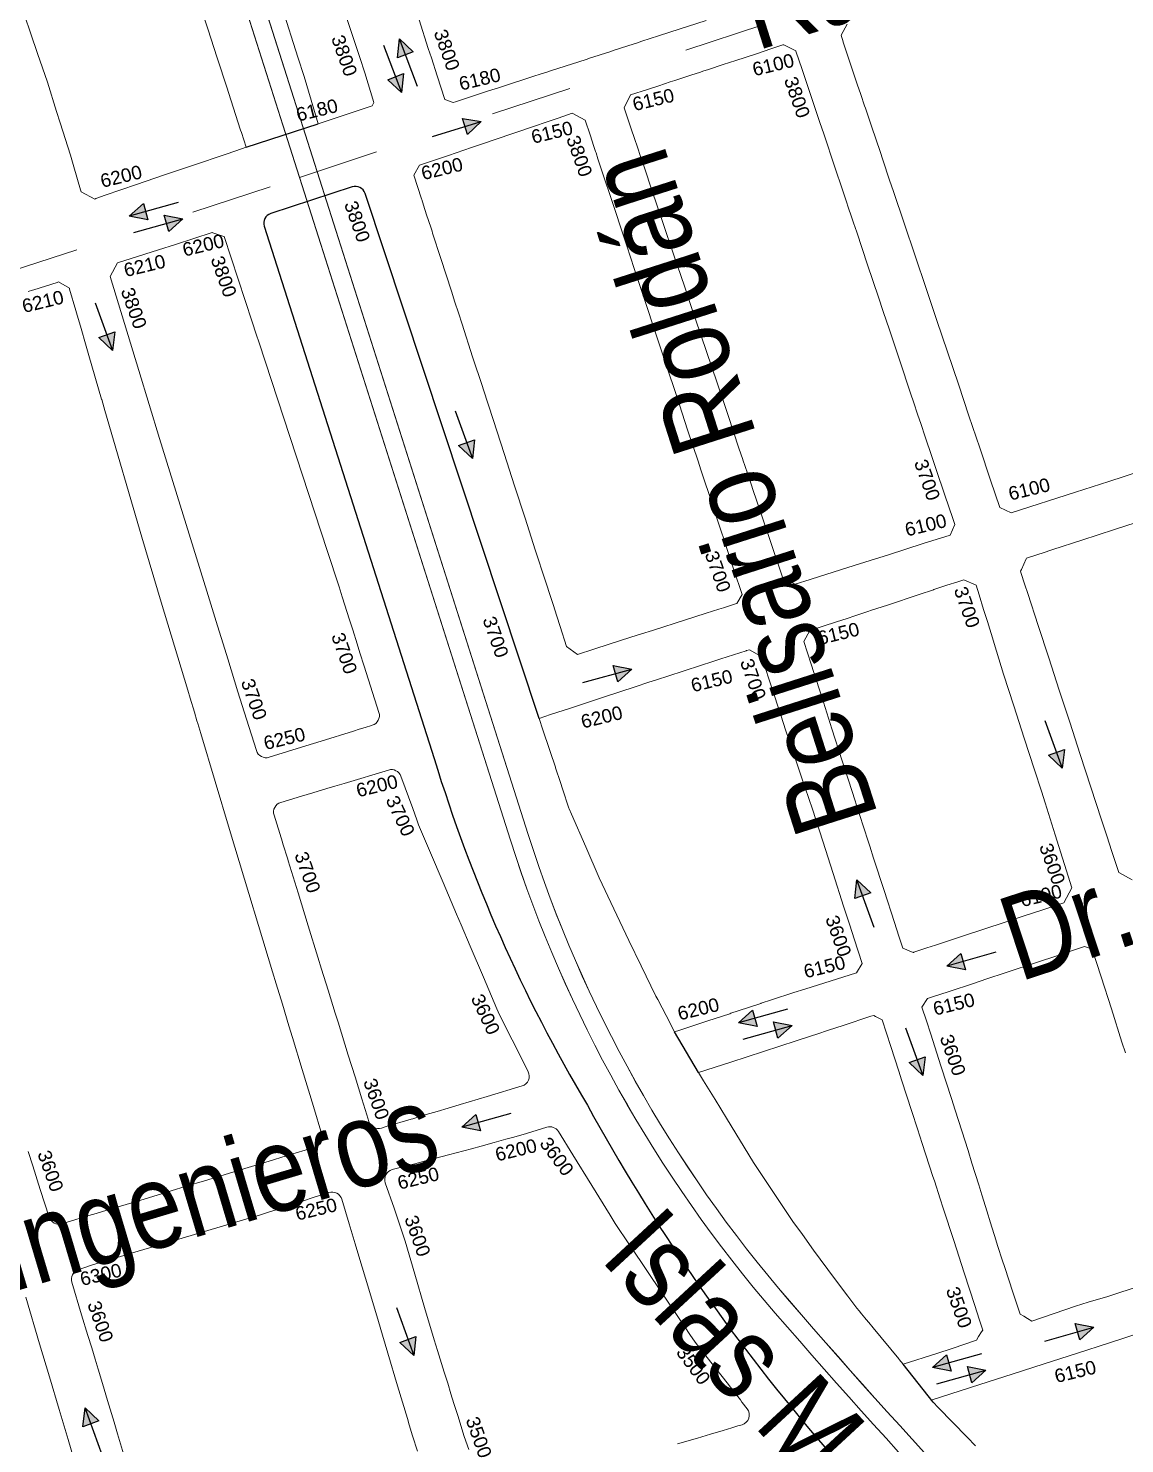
# Model space of a CAD drawing. Header units: millimetres. Extents: x 11558 to 23675, y 49449 to 61482.
# Drawn here: x 14689.2 to 15012.8, y 57110 to 57527.7 of the extents above; entities that cross this region are included whole.
import ezdxf

# ---------------------------------------------------------------- set-up
doc = ezdxf.new("R2010")
doc.units = ezdxf.units.MM
doc.linetypes.add('ACAD_ISO03W100', pattern=[30, 12, -18])
for name, color, linetype in [('0. plano base - nombres calles', 22, 'Continuous'), ('0. Plano Base - PLANO', 254, 'Continuous'), ('0. Plano base - sentido calles', 253, 'Continuous'), ('0. vias del tren', 252, 'VÍAS'), ('0.BARRIOS - DIVISIÓN', 12, 'ACAD_ISO03W100'), ('7. puesta en valor CC la lucila', 212, 'Continuous'), ('numeración', 7, 'Continuous')]:
    doc.layers.add(name, color=color, linetype=linetype)
doc.layers.get('7. puesta en valor CC la lucila').off()
doc.styles.get("Standard").update_dxf_attribs({"font": 'arial.ttf'})
doc.linetypes.add('VÍAS', pattern='A,0.15,[130,ltypeshp.shx,S=0.25,R=0,X=0,Y=0],0.15', length=0.3)

# ---------------------------------------------------------------- blocks, each defined once
blk = doc.blocks.new('MANZANAS')
at = {"layer": '0. Plano Base - PLANO', "color": 0, "linetype": 'VÍAS', "lineweight": 5, "ltscale": 4}
for points in [[(5633392.19, 6179345.26), (5633766.17, 6178972.83), (5633911.62, 6178827.98, 0.101414), (5634043.46, 6178741.38, 0.02134), (5634208.17, 6178683.79), (5634894.89, 6178561.57), (5635134.9, 6178519.11), (5635207, 6178505.64), (5635242.16, 6178496.03, -0.077062), (5635335.8, 6178454.16, 0.007448), (5635399.31, 6178414.39, -0.001689), (5635687.6, 6178238.47), (5636190.29, 6177920.23), (5636600.65, 6177660.36)], [(5633388.52, 6179341.14), (5633762.29, 6178968.93), (5633907.74, 6178824.08, 0.101414), (5634041.43, 6178736.27, 0.02138), (5634206.89, 6178678.43), (5634893.93, 6178556.15), (5635133.92, 6178513.7), (5635205.77, 6178500.27), (5635240.71, 6178490.73, -0.077062), (5635332.82, 6178449.54, 0.007448), (5635396.46, 6178409.69, -0.001689), (5635684.68, 6178233.8), (5636187.35, 6177915.58), (5636597.71, 6177655.71)]]:
    blk.add_lwpolyline(points, format="xyb", dxfattribs=at)
at = {"layer": '0. Plano Base - PLANO', "color": 0, "linetype": 'Continuous', "lineweight": 5}
for points in [[(5633711.67, 6179001.66), (5633718.11, 6178995.37), (5633724.52, 6178989.05), (5633731.26, 6178982.4), (5633732.18, 6178981.49), (5633740.48, 6178973.3), (5633740.99, 6178972.8), (5633744.26, 6178969.58), (5633742, 6178967.23), (5633739.72, 6178964.84), (5633737.37, 6178962.39), (5633735.24, 6178960.16), (5633732.71, 6178957.51), (5633726.68, 6178951.22), (5633720.63, 6178944.89), (5633717.22, 6178941.33), (5633713.89, 6178937.85), (5633711.92, 6178935.7), (5633711.64, 6178935.4), (5633707.13, 6178935.42), (5633706.7, 6178935.87), (5633701.82, 6178941), (5633699.38, 6178943.57), (5633692.25, 6178950.68), (5633689.76, 6178953.17), (5633683.36, 6178959.55), (5633676.89, 6178965.76), (5633663.81, 6178978.32)], [(5633847.46, 6179065.33), (5633839.57, 6179057.33), (5633837.1, 6179054.82), (5633833.46, 6179051.13), (5633832.54, 6179050.2), (5633830.44, 6179048.07), (5633827.23, 6179044.81), (5633826.7, 6179044.27), (5633821.88, 6179039.38), (5633821.56, 6179039.06), (5633821.32, 6179038.82), (5633815.2, 6179032.61), (5633813.6, 6179030.99), (5633813, 6179030.38), (5633811.3, 6179028.65), (5633809.94, 6179027.27), (5633807.53, 6179024.82), (5633805.49, 6179022.76), (5633802.28, 6179019.5), (5633800.1, 6179017.29), (5633798.08, 6179015.24), (5633796.62, 6179013.76), (5633792.87, 6179009.96), (5633792.41, 6179009.49), (5633789.75, 6179009.1), (5633784.59, 6179014.21), (5633780.61, 6179018.15), (5633778.5, 6179020.23), (5633772.19, 6179026.48)], [(5634022.51, 6179006.42), (5634015.58, 6178999.4), (5634008.35, 6178992.08), (5633994.34, 6178977.88), (5633990.59, 6178977.8), (5633984.49, 6178983.68), (5633977.22, 6178990.68), (5633970.08, 6178997.56), (5633963, 6179004.38), (5633955.74, 6179011.38), (5633948.69, 6179018.17), (5633941.49, 6179025.11), (5633934.19, 6179032.15), (5633926.9, 6179039.17), (5633919.8, 6179046.01), (5633917.24, 6179048.47), (5633912.65, 6179052.9), (5633910.84, 6179054.65), (5633905.32, 6179059.96), (5633901.06, 6179064.07), (5633900.54, 6179064.57), (5633898.06, 6179066.96), (5633895.7, 6179069.24), (5633890.74, 6179074.01), (5633888.99, 6179075.71), (5633888.09, 6179076.57), (5633886.32, 6179078.27), (5633885.97, 6179078.64), (5633885.32, 6179079.32), (5633884.85, 6179079.83), (5633884.87, 6179083.53)], [(5633746.41, 6179023.53), (5633761.86, 6179008.51), (5633765.19, 6179005.15), (5633771.65, 6178998.64), (5633771.65, 6178997.54), (5633759.93, 6178985.48), (5633749.78, 6178995.97), (5633745.52, 6179000.22), (5633734.72, 6179011.01), (5633734.51, 6179011.22), (5633727.3, 6179018.41), (5633727.3, 6179018.41)], [(5634075.94, 6178898.3), (5634071.41, 6178898.33), (5634066.75, 6178902.92), (5634063.25, 6178906.36), (5634059.71, 6178909.84), (5634052.53, 6178916.9), (5634045.26, 6178924.04), (5634038.11, 6178931.07), (5634031.07, 6178937.99), (5634023.92, 6178945.03), (5634016.71, 6178952.11), (5634009.63, 6178959.08), (5634007.71, 6178960.96), (5634005.01, 6178963.62), (5634004.72, 6178963.9), (5634004.69, 6178964.46), (5634004.51, 6178967.92), (5634004.5, 6178968.18), (5634008.51, 6178972.26), (5634009.53, 6178973.3), (5634010.21, 6178973.99), (5634016.49, 6178980.37), (5634023.63, 6178987.63), (5634030.56, 6178994.68)], [(5634133.46, 6178793.32), (5634126.26, 6178785.91), (5634121.84, 6178781.66), (5634119.08, 6178778.92), (5634109.64, 6178769.1), (5634108.18, 6178769.19), (5634106.91, 6178769.27), (5634105.66, 6178769.36), (5634100.79, 6178774.1), (5634095.31, 6178779.44), (5634093.58, 6178781.12), (5634090.63, 6178784.02), (5634088.25, 6178786.43), (5634086.42, 6178788.26), (5634081.94, 6178792.79), (5634079.44, 6178795.32), (5634077.21, 6178797.57), (5634072.52, 6178802.31), (5634069.78, 6178805.07), (5634065.48, 6178809.39), (5634060.9, 6178813.92), (5634058.32, 6178816.47), (5634051.39, 6178823.33), (5634051.12, 6178823.6), (5634044.17, 6178830.46), (5634041.24, 6178833.37), (5634038.17, 6178836.32), (5634038.52, 6178839.36), (5634039.35, 6178840.21), (5634043.19, 6178844.16), (5634048.43, 6178849.55), (5634051.38, 6178852.58), (5634055.31, 6178856.62), (5634062.33, 6178863.84), (5634066.52, 6178868.15), (5634072.52, 6178874.32), (5634074.93, 6178874.69), (5634081.01, 6178868.64), (5634088.05, 6178861.64), (5634095.35, 6178854.38), (5634097.66, 6178852.08)], [(5634111.92, 6178728.76), (5634108.54, 6178729.89), (5634096.93, 6178733.78), (5634094.85, 6178734.47), (5634094.11, 6178734.72), (5634104.69, 6178745.37), (5634111.77, 6178752.51), (5634118.76, 6178759.57), (5634125.82, 6178766.7), (5634132.98, 6178773.94), (5634139.91, 6178780.98)], [(5633842.94, 6178638.52), (5633852.96, 6178628.15), (5633860.03, 6178620.82), (5633866.97, 6178613.64), (5633873.41, 6178606.98), (5633880.05, 6178600.11), (5633886.99, 6178592.93), (5633888.21, 6178591.66), (5633894.16, 6178585.5), (5633901.1, 6178578.32), (5633907.25, 6178571.95), (5633906.99, 6178567.63), (5633897.65, 6178558.67), (5633890.49, 6178551.85), (5633883.27, 6178545.03)]]:
    blk.add_lwpolyline(points, dxfattribs=at)
for points in [[(5633950.71, 6178933.09), (5633947.49, 6178929.87), (5633943.22, 6178929.96), (5633937.01, 6178935.93), (5633928.58, 6178944.05), (5633923.51, 6178948.93), (5633921.34, 6178951.01), (5633916.88, 6178955.3), (5633916.77, 6178955.41), (5633914.22, 6178957.86), (5633906.96, 6178964.85), (5633899.63, 6178971.9), (5633892.54, 6178978.73), (5633885.3, 6178985.7), (5633882.67, 6178988.23), (5633877.93, 6178992.79), (5633870.92, 6178999.53), (5633863.62, 6179006.56), (5633856.35, 6179013.56), (5633851.37, 6179018.35), (5633849.04, 6179020.6), (5633846.52, 6179023.02), (5633845.04, 6179024.45), (5633842.37, 6179027.02), (5633837.86, 6179031.35), (5633837.83, 6179035.56), (5633841.48, 6179039.3), (5633843.92, 6179041.78), (5633846.42, 6179044.34), (5633847.4, 6179045.34), (5633850.92, 6179048.95), (5633852.99, 6179051.06), (5633853.49, 6179051.57), (5633854.76, 6179052.87), (5633857.91, 6179056.09), (5633860.68, 6179058.92), (5633864.92, 6179063.25), (5633868.53, 6179066.94), (5633870.91, 6179069.38), (5633871.07, 6179069.53), (5633875.09, 6179069.57), (5633875.13, 6179069.53), (5633879.22, 6179065.58), (5633881.07, 6179063.79), (5633886.43, 6179058.62), (5633888.62, 6179056.5), (5633891.13, 6179054.08), (5633893.69, 6179051.61), (5633901.09, 6179044.46), (5633906.21, 6179039.52), (5633908.41, 6179037.39), (5633910.5, 6179035.37), (5633911.82, 6179034.1), (5633913.55, 6179032.43), (5633915.71, 6179030.35), (5633922.95, 6179023.35), (5633930.19, 6179016.36), (5633933.43, 6179013.23), (5633937.53, 6179009.27), (5633944.48, 6179002.56), (5633951.68, 6178995.61), (5633953.89, 6178993.47), (5633956.39, 6178991.05), (5633958.71, 6178988.82), (5633961.26, 6178986.36), (5633966.13, 6178981.65), (5633968.81, 6178979.07), (5633974.53, 6178973.54), (5633979.78, 6178968.47), (5633981.12, 6178967.18), (5633981.35, 6178963.76), (5633975.49, 6178957.89), (5633967.88, 6178950.27), (5633963.86, 6178946.25), (5633960.35, 6178942.73), (5633952.82, 6178935.2)], [(5633903.61, 6178885.47), (5633900.01, 6178881.85), (5633896.1, 6178882.43), (5633891.71, 6178886.76), (5633889.39, 6178889.05), (5633886.85, 6178891.55), (5633885.27, 6178893.11), (5633881.7, 6178896.63), (5633874.76, 6178903.46), (5633867.72, 6178910.41), (5633860.58, 6178917.44), (5633853.44, 6178924.47), (5633846.19, 6178931.62), (5633839.17, 6178938.54), (5633838.67, 6178939.04), (5633832.07, 6178945.53), (5633824.9, 6178952.61), (5633822.37, 6178955.1), (5633820, 6178957.44), (5633817.6, 6178959.8), (5633810.41, 6178966.89), (5633804.77, 6178972.44), (5633804.37, 6178972.84), (5633803.49, 6178973.71), (5633800.7, 6178976.46), (5633798.57, 6178978.56), (5633797.32, 6178979.79), (5633797.19, 6178979.91), (5633792, 6178985.03), (5633791.96, 6178985.07), (5633792.11, 6178988.48), (5633798.31, 6178994.95), (5633803.32, 6179000.17), (5633805.21, 6179002.14), (5633812.19, 6179009.42), (5633817.1, 6179014.54), (5633819.17, 6179016.69), (5633822, 6179019.64), (5633825.05, 6179022.83), (5633829.36, 6179022.79), (5633832.66, 6179019.57), (5633835.23, 6179017.07), (5633836.37, 6179015.96), (5633836.63, 6179015.7), (5633837.95, 6179014.43), (5633840.64, 6179011.8), (5633847.92, 6179004.71), (5633855.12, 6178997.7), (5633857.34, 6178995.54), (5633862.37, 6178990.63), (5633869.52, 6178983.67), (5633876.69, 6178976.69), (5633883.86, 6178969.71), (5633890.92, 6178962.83), (5633898.32, 6178955.62), (5633905.29, 6178948.83), (5633907.2, 6178946.97), (5633909.65, 6178944.59), (5633912.71, 6178941.6), (5633914.3, 6178940.07), (5633916.86, 6178937.57), (5633919.77, 6178934.74), (5633921.3, 6178933.24), (5633922.38, 6178932.19), (5633925.16, 6178929.48), (5633926.7, 6178927.98), (5633929.48, 6178925.27), (5633934.99, 6178919.91), (5633934.78, 6178916.84), (5633934.71, 6178916.77), (5633931.89, 6178913.93), (5633930.91, 6178912.95), (5633928.1, 6178910.12), (5633921.14, 6178903.11), (5633918.86, 6178900.82), (5633916.42, 6178898.36), (5633914, 6178895.93), (5633911.67, 6178893.58), (5633906.96, 6178888.84)], [(5634028.43, 6178849.44), (5634025.19, 6178849.16), (5634022.5, 6178851.8), (5634019.47, 6178854.79), (5634012.4, 6178861.76), (5634005.25, 6178868.81), (5634002.6, 6178871.42), (5634001.97, 6178872.04), (5633998.16, 6178875.79), (5633991.97, 6178881.9), (5633991.02, 6178882.84), (5633983.79, 6178889.96), (5633976.78, 6178896.96), (5633969.75, 6178903.97), (5633964.34, 6178909.3), (5633962.55, 6178911.07), (5633957.49, 6178916.05), (5633957.54, 6178917.21), (5633957.64, 6178919.69), (5633963.43, 6178925.63), (5633965.71, 6178927.97), (5633967.39, 6178929.69), (5633970.23, 6178932.61), (5633971.03, 6178933.44), (5633974.45, 6178936.94), (5633981.36, 6178944.03), (5633984.44, 6178947.2), (5633984.54, 6178947.29), (5633987.37, 6178950.2), (5633989.75, 6178952.65), (5633991.06, 6178953.98), (5633994.94, 6178954.21), (5633997.05, 6178952.07), (5634000.27, 6178948.83), (5634000.69, 6178948.4), (5634002.87, 6178946.2), (5634007.09, 6178941.93), (5634007.61, 6178941.42), (5634014.3, 6178934.64), (5634021.21, 6178927.75), (5634028.42, 6178920.68), (5634035.41, 6178913.8), (5634040.12, 6178909.17), (5634042.69, 6178906.64), (5634049.69, 6178899.59), (5634061.21, 6178888.01), (5634061.17, 6178882.95), (5634055.99, 6178877.65), (5634054.77, 6178876.4), (5634052.34, 6178873.91), (5634050.38, 6178871.9), (5634047.13, 6178868.58), (5634045.09, 6178866.49), (5634038.33, 6178859.57), (5634033.32, 6178854.45), (5634031.43, 6178852.51), (5634028.59, 6178849.6), (5634028.51, 6178849.52)], [(5633977.96, 6178797.41), (5633976.72, 6178796.23), (5633975.23, 6178797.28), (5633974.61, 6178797.71), (5633967.98, 6178802.38), (5633967.06, 6178803.04), (5633959.04, 6178808.99), (5633952.36, 6178813.93), (5633944.18, 6178820.19), (5633936.06, 6178826.32), (5633928.42, 6178832.6), (5633920.18, 6178839.21), (5633918.87, 6178840.26), (5633918.66, 6178840.46), (5633914.37, 6178844.63), (5633913, 6178845.97), (5633912.95, 6178846.02), (5633909.67, 6178849.2), (5633909.59, 6178849.28), (5633906.07, 6178852.71), (5633900.76, 6178857.87), (5633899.17, 6178859.42), (5633898.71, 6178859.86), (5633901.13, 6178862.42), (5633905.44, 6178866.83), (5633912.46, 6178873.99), (5633919.73, 6178881.41), (5633922.3, 6178884.04), (5633924.37, 6178886.15), (5633926.63, 6178888.44), (5633933.73, 6178895.66), (5633936.46, 6178898.42), (5633938.16, 6178900.15), (5633943.65, 6178905.72), (5633943.77, 6178905.85), (5633944.38, 6178906.46), (5633948.6, 6178906.24), (5633950.92, 6178903.97), (5633953.92, 6178901.04), (5633955.67, 6178899.33), (5633961.08, 6178894.04), (5633961.75, 6178893.39), (5633964.78, 6178890.42), (5633966.94, 6178888.31), (5633968.01, 6178887.26), (5633969.06, 6178886.26), (5633975.4, 6178880.17), (5633982.6, 6178873.28), (5633989.68, 6178866.33), (5633996.77, 6178859.29), (5634003.95, 6178852.15), (5634005.93, 6178850.19), (5634008.14, 6178848), (5634011.11, 6178845.04), (5634016.57, 6178839.62), (5634016.41, 6178836.45), (5634005.09, 6178825.12), (5634002.71, 6178822.74), (5633997.82, 6178817.79), (5633995.59, 6178815.51), (5633995.51, 6178815.42), (5633990.57, 6178810.35), (5633989.01, 6178808.76), (5633988.74, 6178808.47), (5633983.97, 6178803.57)], [(5634089.26, 6178747.67), (5634081.86, 6178740.3), (5634080.21, 6178741), (5634079.94, 6178741.12), (5634068.99, 6178745.75), (5634067.19, 6178746.51), (5634066.08, 6178746.99), (5634065.56, 6178747.21), (5634064.08, 6178747.84), (5634063.05, 6178748.27), (5634062.11, 6178748.67), (5634058.14, 6178750.58), (5634052.22, 6178753.44), (5634042.87, 6178757.96), (5634037.83, 6178760.51), (5634033.58, 6178762.67), (5634023.96, 6178767.96), (5634015.21, 6178772.78), (5634002.11, 6178780.72), (5633996.59, 6178784.03), (5633991.01, 6178787.36), (5633988.53, 6178788.85), (5633995.64, 6178795.97), (5634002.74, 6178803.14), (5634009.83, 6178810.39), (5634013.19, 6178813.83), (5634014.35, 6178815.01), (5634016.86, 6178817.58), (5634020.07, 6178820.88), (5634026.03, 6178826.98), (5634026.68, 6178827.63), (5634027.31, 6178827.63), (5634029.52, 6178827.63), (5634035.44, 6178821.78), (5634040.83, 6178816.46), (5634042.74, 6178814.58), (5634049.79, 6178807.63), (5634053.58, 6178803.89), (5634056.84, 6178800.67), (5634064.09, 6178793.52), (5634065.08, 6178792.54), (5634069.06, 6178788.63), (5634071.11, 6178786.62), (5634078.29, 6178779.56), (5634085.43, 6178772.51), (5634092.61, 6178765.42), (5634095.65, 6178762.42), (5634098.02, 6178760.07), (5634097.98, 6178759.46), (5634097.85, 6178757.78), (5634097.76, 6178756.61), (5634092.52, 6178751.1)]]:
    blk.add_lwpolyline(points, close=True, dxfattribs=at)
at = {"layer": '0. Plano Base - PLANO', "color": 0}
for points in [[(5633744.26, 6178969.58), (5633759.93, 6178985.48)], [(5633988.53, 6178788.85), (5633976.72, 6178796.23)], [(5634094.85, 6178734.47), (5634081.86, 6178740.3)]]:
    blk.add_lwpolyline(points, dxfattribs=at)
blk.add_lwpolyline([(5633898.71, 6178859.86), (5633781.67, 6178973.65, 0.412887), (5633777.44, 6178973.6), (5633759.74, 6178955.56, 0.412236), (5633759.76, 6178951.33), (5633876.68, 6178835.06, 0.060236), (5633963.96, 6178765.14, 0.070733), (5633963.96, 6178765.14, 0.104102), (5634183.66, 6178676.34, 1.272188)], format="xyb", dxfattribs=at)
at = {"layer": '0. Plano Base - PLANO', "color": 0, "linetype": 'Continuous', "lineweight": 5}
for points in [[(5633855.91, 6178835.36), (5633855.74, 6178835.2), (5633854.32, 6178833.8), (5633853.05, 6178832.54), (5633851.78, 6178831.28), (5633844.73, 6178824.3), (5633841.33, 6178820.94), (5633833.25, 6178812.95, -0.412571), (5633829.02, 6178812.96), (5633822.14, 6178819.84), (5633816.16, 6178825.87), (5633809.02, 6178833.13), (5633806.92, 6178835.26), (5633801.87, 6178840.39), (5633794.38, 6178848.01), (5633761.18, 6178881.54), (5633746.54, 6178896.51), (5633726.24, 6178917.27), (5633726.32, 6178921.77), (5633735.28, 6178930.79), (5633738.98, 6178934.51), (5633747.02, 6178942.6), (5633747.21, 6178942.63), (5633750.57, 6178943.17), (5633750.64, 6178943.19), (5633769.59, 6178924.63), (5633772.27, 6178922.01), (5633774.26, 6178920.06), (5633820.33, 6178874.98), (5633828.38, 6178867.12), (5633830.57, 6178864.93), (5633835.63, 6178859.88), (5633837.82, 6178857.69), (5633840.87, 6178854.65), (5633842.84, 6178852.68), (5633845.75, 6178849.77), (5633855.92, 6178839.62, -0.416096)], [(5633870.38, 6178825.92), (5633877.83, 6178819.06), (5633880.4, 6178816.69), (5633881.6, 6178815.59), (5633888.52, 6178809.89), (5633895.85, 6178803.86), (5633903.67, 6178797.41), (5633906.35, 6178795.21), (5633911.6, 6178790.88), (5633919.3, 6178784.54), (5633927.12, 6178778.1), (5633928.62, 6178776.87), (5633935.34, 6178772.02), (5633938.48, 6178769.84), (5633943.89, 6178765.87, -0.464254), (5633944.2, 6178761.3), (5633936.51, 6178753.84), (5633930.51, 6178748.02), (5633929.36, 6178746.91), (5633927.84, 6178745.43), (5633925.4, 6178743.07), (5633923.02, 6178740.76), (5633920.04, 6178737.87), (5633919.72, 6178737.56), (5633914.18, 6178732.19), (5633913.1, 6178731.14, -0.411489), (5633908.88, 6178731.19), (5633907.5, 6178732.59), (5633904.01, 6178736.12), (5633901.61, 6178738.55), (5633899.24, 6178740.95), (5633894.53, 6178745.72), (5633887.34, 6178753), (5633885.41, 6178754.95), (5633880.44, 6178759.98), (5633875.82, 6178764.66), (5633873.21, 6178767.3), (5633866.43, 6178774.16), (5633859.25, 6178781.43), (5633852.32, 6178788.45), (5633851.99, 6178788.78), (5633848.65, 6178792.17), (5633848.26, 6178792.56), (5633842.42, 6178798.47, -0.416577), (5633842.46, 6178802.73), (5633847.05, 6178807.19), (5633849.55, 6178809.63), (5633852.6, 6178812.59), (5633854.4, 6178814.34), (5633856.42, 6178816.31), (5633866.25, 6178825.86, -0.398077)]]:
    blk.add_lwpolyline(points, format="xyb", close=True, dxfattribs=at)
for points in [[(5633706.84, 6178902.12), (5633707.77, 6178903.06), (5633708.08, 6178903.36), (5633713.17, 6178908.48), (5633713.46, 6178908.78), (5633717.12, 6178908.64), (5633717.34, 6178908.41), (5633721.89, 6178903.63), (5633722.34, 6178903.17), (5633725.71, 6178899.64), (5633728.94, 6178896.24), (5633731.44, 6178893.62), (5633740.7, 6178883.91), (5633740.77, 6178883.83), (5633743.11, 6178881.38), (5633769.99, 6178853.32), (5633783.89, 6178838.93), (5633802.81, 6178819.47), (5633804.55, 6178817.68), (5633807.55, 6178814.59), (5633809.38, 6178812.71), (5633809.98, 6178812.09), (5633812.11, 6178809.9), (5633832.72, 6178788.7), (5633836.51, 6178784.8), (5633863.36, 6178757.22), (5633865.92, 6178754.6), (5633870.32, 6178750.1), (5633874.96, 6178745.35), (5633877.48, 6178742.77), (5633884.42, 6178735.67), (5633892.34, 6178727.56), (5633898.38, 6178721.38, -0.413582), (5633898.33, 6178717.14), (5633891.93, 6178710.86), (5633888.21, 6178707.21), (5633881.2, 6178700.33), (5633873.98, 6178693.28), (5633869.94, 6178689.35), (5633866.59, 6178686.09), (5633859.64, 6178679.33), (5633852.38, 6178672.28), (5633850.04, 6178669.99), (5633848.43, 6178668.43), (5633845.5, 6178665.58), (5633842.43, 6178662.6, -0.408592), (5633838.23, 6178662.62), (5633832.17, 6178668.62), (5633826.94, 6178673.79), (5633823.78, 6178676.92)], [(5633979.72, 6178658.83), (5633976.75, 6178661.62), (5633972.2, 6178666.23), (5633969.57, 6178668.89), (5633967.44, 6178671.05), (5633965.16, 6178673.37), (5633962.74, 6178675.82), (5633958.09, 6178680.53), (5633955.78, 6178682.87), (5633948.85, 6178690.03), (5633941.74, 6178697.46), (5633934.74, 6178704.77), (5633927.33, 6178711.85), (5633921.56, 6178717.34, -0.436286), (5633921.61, 6178721.74), (5633926.98, 6178726.6), (5633929.37, 6178728.77), (5633931.49, 6178730.69), (5633934.31, 6178733.24), (5633939.51, 6178737.95), (5633941.65, 6178739.95), (5633944.59, 6178742.7), (5633947.17, 6178745.11), (5633948.98, 6178746.8), (5633951.83, 6178749.46), (5633956.26, 6178753.87, -0.342195), (5633959.91, 6178754.31), (5633966.88, 6178750.16), (5633975.96, 6178744.75), (5633984.82, 6178739.48), (5633986.79, 6178738.3), (5633987.3, 6178738), (5633993.98, 6178734.29), (5633999.49, 6178731.3), (5634003.23, 6178729.27), (5634012.51, 6178724.22), (5634019.57, 6178720.38), (5634021.98, 6178719.07), (5634024.35, 6178717.78), (5634031.25, 6178714.64), (5634038.28, 6178711.51), (5634041.23, 6178710.13), (5634044.07, 6178708.8), (5634044.79, 6178708.47), (5634044.94, 6178708.4), (5634047.08, 6178707.4, -0.5252), (5634047.89, 6178702.52), (5634046.97, 6178701.63), (5634045.62, 6178700.33), (5634043.69, 6178698.46), (5634040.94, 6178695.8), (5634038.02, 6178692.98), (5634033.64, 6178688.74)], [(5633892.71, 6178607.84), (5633885.63, 6178615.16), (5633883.11, 6178617.76), (5633878.5, 6178622.53), (5633874.83, 6178626.29), (5633871.76, 6178629.45), (5633869.54, 6178631.72), (5633867.14, 6178634.17), (5633864.49, 6178636.88), (5633859.99, 6178641.49), (5633853, 6178648.63, -0.40136), (5633852.96, 6178652.78), (5633855.84, 6178655.86), (5633857.53, 6178657.5), (5633859.99, 6178659.88), (5633861.48, 6178661.31), (5633862.99, 6178662.77), (5633866.15, 6178665.83), (5633873.65, 6178673.06), (5633880.82, 6178679.97), (5633885.07, 6178684.07), (5633888.03, 6178686.93), (5633893.29, 6178691.99), (5633895.01, 6178693.75), (5633897.58, 6178696.38), (5633898.33, 6178697.14), (5633900.6, 6178699.46), (5633900.7, 6178699.55), (5633902.37, 6178701.26), (5633903.04, 6178701.94), (5633904.3, 6178703.22), (5633908.14, 6178707.13, -0.421226), (5633912.43, 6178707.12), (5633917.74, 6178701.66), (5633922.02, 6178697.26), (5633924.65, 6178694.55), (5633931.73, 6178687.26), (5633938.63, 6178680.14), (5633941.6, 6178677.05), (5633945.45, 6178673.06), (5633952.4, 6178665.85), (5633959.44, 6178658.61), (5633960.78, 6178657.24), (5633963.13, 6178654.84), (5633966.5, 6178651.41)]]:
    blk.add_lwpolyline(points, format="xyb", dxfattribs=at)

msp = doc.modelspace()

# ---------------------------------------------------------------- hatches: boundary and pattern name
at = {"layer": '0. Plano base - sentido calles', "linetype": 'Continuous', "lineweight": 25, "ltscale": 2, "true_color": 0x1a1a1a}
h = msp.add_hatch(color=250, dxfattribs=at)
h.dxf.hatch_style = 1
h.paths.add_polyline_path([(14798.74, 57524.51), (14798.19, 57518.95), (14800.52, 57519.84)])
h.paths.add_polyline_path([(14798.74, 57524.51), (14800.52, 57519.84), (14802.86, 57520.73)])
h = msp.add_hatch(color=250, dxfattribs=at)
h.dxf.hatch_style = 1
h.paths.add_polyline_path([(14799.42, 57508.71), (14799.97, 57514.28), (14797.63, 57513.38)])
h.paths.add_polyline_path([(14799.42, 57508.71), (14797.63, 57513.38), (14795.3, 57512.49)])
h = msp.add_hatch(color=250, dxfattribs=at)
h.dxf.hatch_style = 1
h.paths.add_polyline_path([(14822.84, 57500.16), (14817.33, 57501.06), (14818.07, 57498.68)])
h.paths.add_polyline_path([(14822.84, 57500.16), (14818.07, 57498.68), (14818.81, 57496.29)])
h = msp.add_hatch(color=250, dxfattribs=at)
h.dxf.hatch_style = 1
h.paths.add_polyline_path([(14719.05, 57472.23), (14724.54, 57471.17), (14723.87, 57473.57)])
h.paths.add_polyline_path([(14719.05, 57472.23), (14723.87, 57473.57), (14723.2, 57475.98)])
h = msp.add_hatch(color=250, dxfattribs=at)
h.dxf.hatch_style = 1
h.paths.add_polyline_path([(14734.84, 57471.44), (14729.36, 57472.51), (14730.03, 57470.1)])
h.paths.add_polyline_path([(14734.84, 57471.44), (14730.03, 57470.1), (14730.7, 57467.69)])
h = msp.add_hatch(color=250, dxfattribs=at)
h.dxf.hatch_style = 1
h.paths.add_polyline_path([(14714.12, 57432.58), (14714.76, 57438.13), (14712.42, 57437.28)])
h.paths.add_polyline_path([(14714.12, 57432.58), (14712.42, 57437.28), (14710.07, 57436.43)])
h = msp.add_hatch(color=250, dxfattribs=at)
h.dxf.hatch_style = 1
h.paths.add_polyline_path([(14820.29, 57400.67), (14820.94, 57406.22), (14818.59, 57405.37)])
h.paths.add_polyline_path([(14820.29, 57400.67), (14818.59, 57405.37), (14816.24, 57404.51)])
h = msp.add_hatch(color=250, dxfattribs=at)
h.dxf.hatch_style = 1
h.paths.add_polyline_path([(14867.34, 57338.55), (14861.86, 57339.67), (14862.51, 57337.26)])
h.paths.add_polyline_path([(14867.34, 57338.55), (14862.51, 57337.26), (14863.16, 57334.84)])
h = msp.add_hatch(color=250, dxfattribs=at)
h.dxf.hatch_style = 1
h.paths.add_polyline_path([(14994.32, 57309.3), (14994.97, 57314.86), (14992.62, 57314)])
h.paths.add_polyline_path([(14994.32, 57309.3), (14992.62, 57314), (14990.27, 57313.15)])
h = msp.add_hatch(color=250, dxfattribs=at)
h.dxf.hatch_style = 1
h.paths.add_polyline_path([(14933.77, 57276.43), (14933.13, 57270.88), (14935.48, 57271.73)])
h.paths.add_polyline_path([(14933.77, 57276.43), (14935.48, 57271.73), (14937.83, 57272.59)])
h = msp.add_hatch(color=250, dxfattribs=at)
h.dxf.hatch_style = 1
h.paths.add_polyline_path([(14960.32, 57250.93), (14965.81, 57249.88), (14965.13, 57252.29)])
h.paths.add_polyline_path([(14960.32, 57250.93), (14965.13, 57252.29), (14964.46, 57254.69)])
h = msp.add_hatch(color=250, dxfattribs=at)
h.dxf.hatch_style = 1
h.paths.add_polyline_path([(14898.82, 57234.18), (14904.3, 57233.12), (14903.63, 57235.53)])
h.paths.add_polyline_path([(14898.82, 57234.18), (14903.63, 57235.53), (14902.96, 57237.93)])
h = msp.add_hatch(color=250, dxfattribs=at)
h.dxf.hatch_style = 1
h.paths.add_polyline_path([(14914.61, 57233.4), (14909.12, 57234.46), (14909.79, 57232.05)])
h.paths.add_polyline_path([(14914.61, 57233.4), (14909.79, 57232.05), (14910.46, 57229.64)])
h = msp.add_hatch(color=250, dxfattribs=at)
h.dxf.hatch_style = 1
h.paths.add_polyline_path([(14953.24, 57218.65), (14953.88, 57224.2), (14951.53, 57223.35)])
h.paths.add_polyline_path([(14953.24, 57218.65), (14951.53, 57223.35), (14949.18, 57222.49)])
h = msp.add_hatch(color=250, dxfattribs=at)
h.dxf.hatch_style = 1
h.paths.add_polyline_path([(14817.16, 57203.42), (14822.65, 57202.35), (14821.98, 57204.76)])
h.paths.add_polyline_path([(14817.16, 57203.42), (14821.98, 57204.76), (14821.31, 57207.17)])
h = msp.add_hatch(color=250, dxfattribs=at)
h.dxf.hatch_style = 1
h.paths.add_polyline_path([(15003.64, 57144.45), (14998.14, 57145.45), (14998.84, 57143.05)])
h.paths.add_polyline_path([(15003.64, 57144.45), (14998.84, 57143.05), (14999.54, 57140.65)])
h = msp.add_hatch(color=250, dxfattribs=at)
h.dxf.hatch_style = 1
h.paths.add_polyline_path([(14802.97, 57136.07), (14803.61, 57141.63), (14801.26, 57140.77)])
h.paths.add_polyline_path([(14802.97, 57136.07), (14801.26, 57140.77), (14798.91, 57139.92)])
h = msp.add_hatch(color=250, dxfattribs=at)
h.dxf.hatch_style = 1
h.paths.add_polyline_path([(14956.03, 57132.47), (14961.52, 57131.41), (14960.85, 57133.82)])
h.paths.add_polyline_path([(14956.03, 57132.47), (14960.85, 57133.82), (14960.18, 57136.22)])
h = msp.add_hatch(color=250, dxfattribs=at)
h.dxf.hatch_style = 1
h.paths.add_polyline_path([(14971.83, 57131.69), (14966.34, 57132.75), (14967.01, 57130.34)])
h.paths.add_polyline_path([(14971.83, 57131.69), (14967.01, 57130.34), (14967.68, 57127.93)])
h = msp.add_hatch(color=250, dxfattribs=at)
h.dxf.hatch_style = 1
h.paths.add_polyline_path([(14705.98, 57120.56), (14705.33, 57115.01), (14707.68, 57115.86)])
h.paths.add_polyline_path([(14705.98, 57120.56), (14707.68, 57115.86), (14710.03, 57116.72)])

# ---------------------------------------------------------------- linework, layer by layer
at = {"layer": '0. Plano base - sentido calles', "color": 250, "linetype": 'Continuous', "lineweight": 25, "ltscale": 2, "true_color": 0x1a1a1a}
for points in [[(14794.07, 57522.72), (14799.42, 57508.71), (14795.3, 57512.49), (14799.97, 57514.28), (14799.42, 57508.71)], [(14804.09, 57510.5), (14798.74, 57524.51), (14802.86, 57520.73), (14798.19, 57518.95), (14798.74, 57524.51)], [(14808.52, 57495.71), (14822.84, 57500.16), (14818.81, 57496.29), (14817.33, 57501.06), (14822.84, 57500.16)], [(14733.5, 57476.26), (14719.05, 57472.23), (14723.2, 57475.98), (14724.54, 57471.17), (14719.05, 57472.23)], [(14720.39, 57467.42), (14734.84, 57471.44), (14730.7, 57467.69), (14729.36, 57472.51), (14734.84, 57471.44)], [(14709, 57446.68), (14714.12, 57432.58), (14710.07, 57436.43), (14714.76, 57438.13), (14714.12, 57432.58)], [(14815.17, 57414.77), (14820.29, 57400.67), (14816.24, 57404.51), (14820.94, 57406.22), (14820.29, 57400.67)], [(14852.85, 57334.67), (14867.34, 57338.55), (14863.16, 57334.84), (14861.86, 57339.67), (14867.34, 57338.55)], [(14989.2, 57323.4), (14994.32, 57309.3), (14990.27, 57313.15), (14994.97, 57314.86), (14994.32, 57309.3)], [(14938.89, 57262.33), (14933.77, 57276.43), (14937.83, 57272.59), (14933.13, 57270.88), (14933.77, 57276.43)], [(14974.76, 57255.01), (14960.32, 57250.93), (14964.46, 57254.69), (14965.81, 57249.88), (14960.32, 57250.93)], [(14913.26, 57238.21), (14898.82, 57234.18), (14902.96, 57237.93), (14904.3, 57233.12), (14898.82, 57234.18)], [(14900.16, 57229.37), (14914.61, 57233.4), (14910.46, 57229.64), (14909.12, 57234.46), (14914.61, 57233.4)], [(14948.12, 57232.75), (14953.24, 57218.65), (14949.18, 57222.49), (14953.88, 57224.2), (14953.24, 57218.65)], [(14831.61, 57207.45), (14817.16, 57203.42), (14821.31, 57207.17), (14822.65, 57202.35), (14817.16, 57203.42)], [(14797.85, 57150.17), (14802.97, 57136.07), (14798.91, 57139.92), (14803.61, 57141.63), (14802.97, 57136.07)], [(14989.24, 57140.25), (15003.64, 57144.45), (14999.54, 57140.65), (14998.14, 57145.45), (15003.64, 57144.45)], [(14970.48, 57136.5), (14956.03, 57132.47), (14960.18, 57136.22), (14961.52, 57131.41), (14956.03, 57132.47)], [(14957.38, 57127.66), (14971.83, 57131.69), (14967.68, 57127.93), (14966.34, 57132.75), (14971.83, 57131.69)], [(14711.1, 57106.46), (14705.98, 57120.56), (14710.03, 57116.72), (14705.33, 57115.01), (14705.98, 57120.56)]]:
    msp.add_lwpolyline(points, dxfattribs=at)
at = {"layer": '0. vias del tren', "color": 252, "lineweight": 13, "ltscale": 2}
for points in [[(14648.86, 57861.66), (14769.24, 57483.68), (14831.53, 57288.08, 0.101414), (14909.68, 57148.53, 0.02138), (15029.84, 57020.92), (15583.14, 56595.67), (15776.52, 56447.35), (15834.1, 56402.31), (15860.7, 56377.73, -0.077062), (15923.44, 56298.72, 0.007448), (15961.55, 56234.01, -0.001689), (16136.22, 55945.05), (16435.57, 55430.93), (16679.91, 55011.13)], [(14654.1, 57863.33), (14774.48, 57485.35), (14836.77, 57289.75, 0.101414), (14913.84, 57152.12, 0.02134), (15033.44, 57025.08), (15586.49, 56600.03), (15779.89, 56451.7), (15837.66, 56406.5), (15864.43, 56381.77, -0.077062), (15928.22, 56301.44, 0.007448), (15966.25, 56236.87, -0.001689), (16140.96, 55947.85), (16440.33, 55433.7), (16684.66, 55013.9)]]:
    msp.add_lwpolyline(points, format="xyb", dxfattribs=at)
at = {"layer": '0.BARRIOS - DIVISIÓN', "color": 14, "lineweight": 18, "ltscale": 2}
msp.add_lwpolyline([(15715, 57785.56), (15659.17, 57980.29), (15600.3, 58166.89), (14700.29, 57882.38), (13687.9, 57563.48), (13967.63, 56603.49), (14314.52, 56710.66), (14354.72, 56697.3), (14379.79, 56701.5), (14680.7, 56781.83), (14509.55, 57399.16), (14769.24, 57483.68), (15026.71, 57568.38), (15362.99, 57676.67), (15715, 57785.56)], dxfattribs=at)

# ---------------------------------------------------------------- block references
at = {"layer": '0. Plano Base - PLANO', "color": 28, "lineweight": 5, "true_color": 0x0d0d0d, "rotation": 332.5463477508169}
msp.add_blockref('MANZANAS', (-7833237.48, -2828296.13), dxfattribs=at)
at = {"layer": '7. puesta en valor CC la lucila', "color": 250, "lineweight": 30, "rotation": 332.5463477508169}
msp.add_blockref('MANZANAS', (-7833237.48, -2828296.13), dxfattribs=at)

# ---------------------------------------------------------------- texts
at = {"layer": '0. plano base - nombres calles', "color": 250, "lineweight": 15, "true_color": 0x1a1a1a, "char_height": 25, "attachment_point": 1}
for s, insert, rotation in [('{\\fArial Narrow|b0|i0|c0|p34;Rafael Obligado}', (14896.53, 57544.78), 17.6727), ('{\\fArial Narrow|b0|i0|c0|p34;Belisario Roldán}', (14916.37, 57287.61), 107.7437), ('\\pt275;{\\fArial Narrow|b0|i0|c0|p34;Dr. Jose Ingenieros}', (14973.86, 57269.99), 18.2446), ('\\pt275;{\\fArial Narrow|b0|i0|c0|p34;Dr. Jose Ingenieros}', (14566.92, 57145.75), 16.5986), ('\\pt100;{\\fArial Narrow|b0|i0|c0|p34;Islas Malvinas}', (14876, 57181.47), 312.7511)]:
    msp.add_mtext_dynamic_manual_height_columns(s, width=329.255, gutter_width=12.5, heights=[0], dxfattribs=dict(at, insert=insert, rotation=rotation))
at = {"layer": 'numeración', "color": 251, "true_color": 0x606162, "char_height": 4, "attachment_point": 1}
for s, insert, rotation in [('\\pt12;3800', (14782.34, 57526.13), 289.3495), ('\\pt12;3800', (14812.6, 57527.81), 289.3495), ('6100', (14902.54, 57517.38), 13.6627), ('6180', (14815.94, 57513.13), 13.6627), ('\\pt12;3800', (14915.95, 57513.83), 289.3495), ('6150', (14867.17, 57507.08), 13.6627), ('6180', (14767.92, 57504.01), 13.6627), ('6150', (14837.26, 57497.44), 13.6627), ('\\pt12;3800', (14851.71, 57496.49), 289.3495), ('6200', (14804.8, 57486.72), 13.6627), ('6200', (14710.12, 57484.45), 13.6627), ('\\pt12;3800', (14786.15, 57477.18), 289.3495), ('6200', (14734.35, 57464.16), 13.6627), ('6210', (14717.05, 57458.11), 13.6627), ('\\pt12;3800', (14746.76, 57460.96), 289.3495), ('6210', (14687.02, 57447.52), 13.6627), ('\\pt12;3800', (14720.24, 57451.62), 289.3495), ('\\pt12;3700', (14954.34, 57400.94), 289.3495), ('6100', (14978.07, 57392.17), 13.6627), ('6100', (14947.54, 57381.56), 13.6627), ('\\pt12;3700', (14892.57, 57373.9), 289.3495), ('\\pt12;3700', (14966.08, 57363.38), 289.3495), ('\\pt12;3700', (14827, 57354.58), 289.3495), ('6150', (14921.8, 57349.55), 13.6627), ('\\pt12;3700', (14782.34, 57349.77), 289.3495), ('\\pt12;3700', (14902.98, 57342.11), 289.3495), ('6150', (14884.39, 57335.62), 13.6627), ('\\pt12;3700', (14755.69, 57336.19), 289.3495), ('6200', (14851.93, 57324.91), 13.6627), ('6250', (14758.3, 57318.56), 13.6627), ('6200', (14785.62, 57304.61), 13.6627), ('\\pt12;3700', (14798.23, 57301.73), 295.0688), ('\\pt12;3700', (14771.5, 57285.15), 289.3495), ('\\pt12;3600', (14991.25, 57287.64), 289.3495), ('6100', (14981.57, 57272.22), 13.6627), ('\\pt12;3600', (14928.15, 57266.36), 289.3495), ('6150', (14917.66, 57251.2), 13.6627), ('\\pt12;3600', (14823.36, 57243.19), 295.0688), ('6200', (14880.45, 57238.77), 13.6627), ('6150', (14955.84, 57240.2), 13.6627), ('\\pt12;3600', (14961.91, 57231.22), 289.3495), ('\\pt12;3600', (14791.79, 57218.26), 289.3495), ('6200', (14826.64, 57197.16), 13.6627), ('\\pt12;3600', (14843.12, 57200.96), 306.467), ('\\pt12;3600', (14695.65, 57197.01), 289.3495), ('6250', (14797.8, 57188.84), 13.6627), ('6250', (14767.67, 57179.69), 13.6627), ('\\pt12;3600', (14803.95, 57177.86), 289.3495), ('6300', (14704.12, 57160.42), 13.6627), ('\\pt12;3500', (14963.73, 57156.77), 289.3495), ('\\pt12;3600', (14710.38, 57152.59), 289.3495), ('\\pt12;3500', (14883.43, 57139.32), 306.467), ('6150', (14991.68, 57131.78), 13.6627), ('\\pt12;3500', (14822.04, 57118.45), 289.3495)]:
    msp.add_mtext_dynamic_manual_height_columns(s, width=16.0314, gutter_width=12.5, heights=[0], dxfattribs=dict(at, insert=insert, rotation=rotation))

doc.saveas('drawing.dxf')
